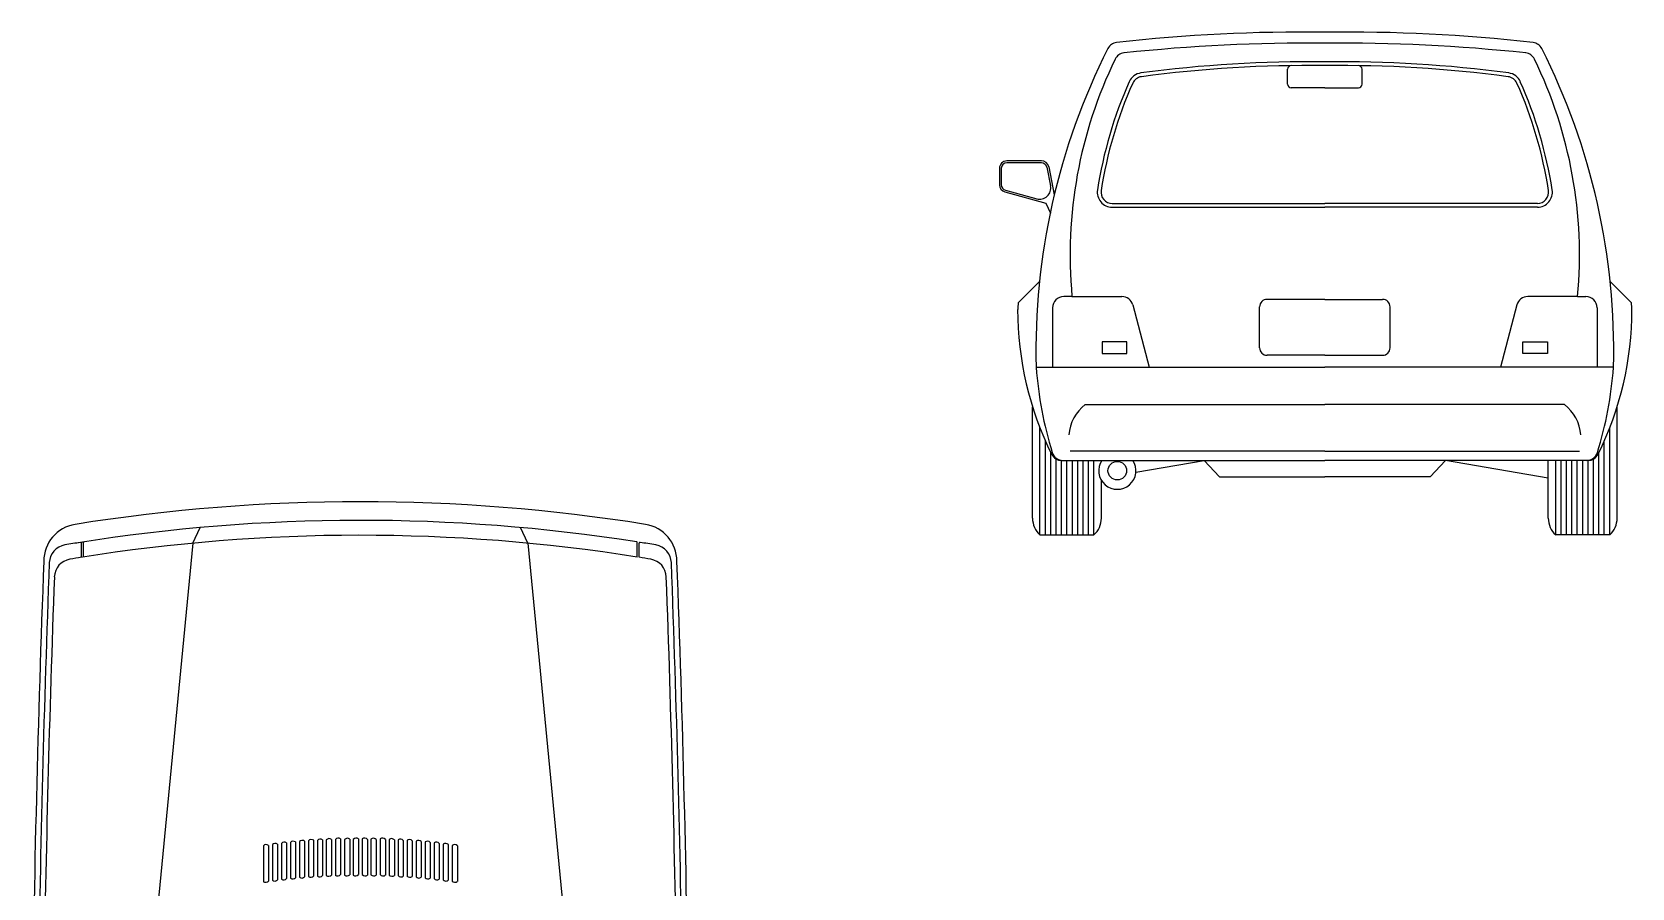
# Model space of a CAD drawing. Extents: x 81.2 to 102.2, y 189 to 198.5.
# Drawn here: x 81.356 to 85.652, y 192.054 to 194.352 of the extents above; entities that cross this region are included whole.
import ezdxf

# ---------------------------------------------------------------- set-up
doc = ezdxf.new("R2010")
doc.units = 0
doc.layers.get('0').update_dxf_attribs({"linetype": 'CONTINUOUS'})

msp = doc.modelspace()

# ---------------------------------------------------------------- linework, layer by layer
for p, q in [((84.7271, 194.2117), (84.7271, 194.2517)), ((84.9271, 194.2117), (84.9271, 194.2517)), ((84.8271, 194.2017), (84.7371, 194.2017)), ((84.8271, 194.2017), (84.9171, 194.2017)), ((84.0661, 194.0059), (83.9734, 194.0059)), ((84.0661, 194.0009), (83.9734, 194.0009)), ((83.9534, 193.9859), (83.9534, 193.9418)), ((83.9584, 193.9859), (83.9584, 193.9418)), ((84.0808, 193.9888), (84.0908, 193.9391)), ((84.0857, 193.9898), (84.1008, 193.9145)), ((83.9681, 193.9225), (84.0781, 193.8923)), ((83.9695, 193.9274), (84.0534, 193.9043)), ((84.0781, 193.8923), (84.0904, 193.8657)), ((84.2561, 193.8918), (84.8271, 193.8918)), ((84.2561, 193.8818), (84.8271, 193.8818)), ((85.398, 193.8918), (84.8271, 193.8918)), ((85.398, 193.8818), (84.8271, 193.8818)), ((84.0611, 193.6818), (84.0038, 193.6245)), ((85.593, 193.6818), (85.6504, 193.6245)), ((84.1482, 193.6418), (84.126, 193.6418)), ((84.1482, 193.6418), (84.1921, 193.6418)), ((84.1921, 193.6418), (84.2824, 193.6418)), ((84.3114, 193.6194), (84.3553, 193.4518)), ((84.6521, 193.5041), (84.6521, 193.6141)), ((84.8271, 193.6341), (84.6721, 193.6341)), ((84.8271, 193.6341), (84.9821, 193.6341)), ((85.0021, 193.5041), (85.0021, 193.6141)), ((85.3427, 193.6194), (85.2988, 193.4518)), ((85.4621, 193.6418), (85.3717, 193.6418)), ((85.5059, 193.6418), (85.4621, 193.6418)), ((85.5059, 193.6418), (85.5281, 193.6418)), ((84.096, 193.6118), (84.096, 193.4518)), ((85.5581, 193.6118), (85.5581, 193.4518)), ((84.2951, 193.5205), (84.2296, 193.5205)), ((84.2296, 193.5205), (84.2296, 193.489)), ((84.2296, 193.489), (84.2951, 193.489)), ((84.2951, 193.489), (84.2951, 193.5205)), ((85.3591, 193.489), (85.3591, 193.5205)), ((85.3591, 193.5205), (85.4245, 193.5205)), ((85.4245, 193.489), (85.3591, 193.489)), ((85.4245, 193.5205), (85.4245, 193.489)), ((84.0521, 193.4518), (84.8271, 193.4518)), ((84.8271, 193.4841), (84.6721, 193.4841)), ((84.8271, 193.4841), (84.9821, 193.4841)), ((85.6021, 193.4518), (84.8271, 193.4518)), ((84.0422, 193.0468), (84.0422, 193.3461)), ((84.1839, 193.3518), (84.8271, 193.3518)), ((85.4702, 193.3518), (84.8271, 193.3518)), ((85.6119, 193.0468), (85.6119, 193.3461)), ((84.0622, 193.0018), (84.0622, 193.2892)), ((85.5919, 193.0018), (85.5919, 193.2892)), ((84.0767, 193.0018), (84.0767, 193.2544)), ((84.8271, 193.2268), (84.1437, 193.2268)), ((84.8271, 193.2268), (85.5105, 193.2268)), ((85.5774, 193.0018), (85.5774, 193.2544)), ((84.0912, 193.0018), (84.0912, 193.2232)), ((84.1057, 193.0018), (84.1057, 193.2057)), ((84.1202, 193.0018), (84.1202, 193.2018)), ((84.1204, 193.2018), (84.8271, 193.2018)), ((84.1347, 193.0018), (84.1347, 193.2018)), ((84.1492, 193.0018), (84.1492, 193.2018)), ((84.1637, 193.0018), (84.1637, 193.2018)), ((84.1782, 193.0018), (84.1782, 193.2018)), ((84.1927, 193.0018), (84.1927, 193.2018)), ((84.2072, 193.0018), (84.2072, 193.2018)), ((84.2272, 193.2004), (84.2272, 193.2018)), ((84.3197, 193.17), (84.5033, 193.2018)), ((84.5033, 193.2018), (84.5442, 193.158)), ((85.5337, 193.2018), (84.8271, 193.2018)), ((85.1509, 193.2018), (85.1099, 193.158)), ((85.4269, 193.1539), (85.1509, 193.2018)), ((85.4269, 193.0468), (85.4269, 193.2018)), ((85.4469, 193.0018), (85.4469, 193.2018)), ((85.4614, 193.0018), (85.4614, 193.2018)), ((85.4759, 193.0018), (85.4759, 193.2018)), ((85.4904, 193.0018), (85.4904, 193.2018)), ((85.5049, 193.0018), (85.5049, 193.2018)), ((85.5194, 193.0018), (85.5194, 193.2018)), ((85.5339, 193.0018), (85.5339, 193.2018)), ((85.5484, 193.0018), (85.5484, 193.2057)), ((85.5629, 193.0018), (85.5629, 193.2232)), ((84.2272, 193.0468), (84.2272, 193.1483)), ((84.5442, 193.158), (84.8271, 193.158)), ((85.1099, 193.158), (84.8271, 193.158)), ((81.7875, 192.9796), (81.8075, 193.0216)), ((82.6875, 192.9796), (82.6675, 193.0216)), ((81.4889, 192.9417), (81.4889, 192.9798)), ((81.4939, 192.9425), (81.4939, 192.9812)), ((81.7875, 192.9796), (81.6875, 191.9384)), ((82.6875, 192.9796), (82.7875, 191.9384)), ((82.9812, 192.9425), (82.9812, 192.9812)), ((82.9862, 192.9417), (82.9862, 192.9798)), ((84.0622, 193.0018), (84.2072, 193.0018)), ((85.5919, 193.0018), (85.4469, 193.0018)), ((81.9771, 192.1672), (81.9771, 192.0714)), ((81.9911, 192.1686), (81.9911, 192.0728)), ((82.0013, 192.1707), (82.0013, 192.0749)), ((82.0153, 192.172), (82.0153, 192.0762)), ((82.0256, 192.1738), (82.0256, 192.078)), ((82.0396, 192.1751), (82.0396, 192.0794)), ((82.0498, 192.1762), (82.0498, 192.0804)), ((82.0638, 192.1776), (82.0638, 192.0818)), ((82.074, 192.1787), (82.074, 192.0828)), ((82.088, 192.18), (82.088, 192.0842)), ((82.0982, 192.1807), (82.0982, 192.0849)), ((82.1122, 192.1821), (82.1122, 192.0863)), ((82.1222, 192.182), (82.1222, 192.0861)), ((82.1362, 192.1833), (82.1362, 192.0875)), ((82.1461, 192.1832), (82.1461, 192.0874)), ((82.1601, 192.1846), (82.1601, 192.0888)), ((82.1704, 192.1845), (82.1704, 192.0886)), ((82.1844, 192.1858), (82.1844, 192.09)), ((82.195, 192.1842), (82.195, 192.0883)), ((82.209, 192.1855), (82.209, 192.0897)), ((82.2183, 192.1845), (82.2183, 192.0886)), ((82.2323, 192.1858), (82.2323, 192.09)), ((82.2427, 192.1858), (82.2427, 192.09)), ((82.2567, 192.1845), (82.2567, 192.0886)), ((82.2661, 192.1855), (82.2661, 192.0897)), ((82.2801, 192.1842), (82.2801, 192.0883)), ((82.2907, 192.1858), (82.2907, 192.09)), ((82.3047, 192.1845), (82.3047, 192.0886)), ((82.3149, 192.1846), (82.3149, 192.0888)), ((82.3289, 192.1832), (82.3289, 192.0874)), ((82.3389, 192.1833), (82.3389, 192.0875)), ((82.3529, 192.182), (82.3529, 192.0861)), ((82.3629, 192.1821), (82.3629, 192.0863)), ((82.3769, 192.1807), (82.3769, 192.0849)), ((82.3871, 192.18), (82.3871, 192.0842)), ((82.4011, 192.1787), (82.4011, 192.0828)), ((82.4113, 192.1776), (82.4113, 192.0818)), ((82.4253, 192.1762), (82.4253, 192.0804)), ((82.4355, 192.1751), (82.4355, 192.0794)), ((82.4495, 192.1738), (82.4495, 192.078)), ((82.4597, 192.172), (82.4597, 192.0762)), ((82.4737, 192.1707), (82.4737, 192.0749)), ((82.484, 192.1686), (82.484, 192.0728)), ((82.498, 192.1672), (82.498, 192.0714))]:
    msp.add_line(p, q)
msp.add_circle((84.2699, 193.1743), 0.025)
for centre, radius, start, end in [((84.7771, 189.7431), 4.6087, 89.3784, 96.34), ((84.8771, 189.7431), 4.6087, 83.66, 90.6216), ((85.8499, 193.4965), 1.7984, 153.2027, 181.4246), ((84.2714, 194.2938), 0.03, 96.34, 153.307), ((84.7771, 189.7431), 4.5787, 89.3784, 96.1335), ((84.8771, 189.7431), 4.5787, 83.8665, 90.6216), ((85.3827, 194.2938), 0.03, 26.693, 83.66), ((83.8043, 193.4965), 1.7984, 358.5754, 26.7973), ((85.3475, 193.7528), 1.2044, 154.0994, 185.2865), ((84.291, 194.2658), 0.03, 96.1335, 154.0994), ((84.784, 190.8745), 3.3974, 89.2743, 97.6236), ((84.784, 190.874), 3.3878, 89.2725, 97.6228), ((84.7371, 194.2517), 0.01, 90, 180), ((84.8701, 190.8745), 3.3974, 82.3764, 90.7257), ((84.8701, 190.874), 3.3878, 82.3772, 90.7275), ((84.9171, 194.2517), 0.01, 0, 90), ((85.3631, 194.2658), 0.03, 25.9006, 83.8665), ((84.3066, 193.7528), 1.2044, 354.7135, 25.9006), ((85.3475, 193.7528), 1.1444, 155.9912, 171.1962), ((84.3386, 194.2022), 0.04, 97.6236, 155.9912), ((84.3386, 194.2022), 0.03, 97.6228, 155.9911), ((85.3155, 194.2022), 0.03, 24.0089, 82.3772), ((85.3155, 194.2022), 0.04, 24.0088, 82.3764), ((84.3066, 193.7528), 1.1444, 8.8038, 24.0088), ((85.3475, 193.7528), 1.1344, 155.9911, 171.1962), ((84.7371, 194.2117), 0.01, 180, 270), ((84.9171, 194.2117), 0.01, 270, 0), ((84.3066, 193.7528), 1.1344, 8.8038, 24.0089), ((83.9734, 193.9859), 0.02, 90, 180), ((83.9734, 193.9859), 0.015, 90, 180), ((84.0661, 193.9859), 0.02, 11.2915, 90), ((84.0661, 193.9859), 0.015, 11.2915, 90), ((83.9734, 193.9418), 0.02, 180, 254.6167), ((83.9734, 193.9418), 0.015, 180, 254.6167), ((84.0613, 193.9332), 0.03, 254.6167, 11.2915), ((84.2561, 193.9218), 0.04, 171.1962, 270), ((84.2561, 193.9218), 0.03, 171.1962, 270), ((85.398, 193.9218), 0.04, 270, 8.8038), ((85.398, 193.9218), 0.03, 270, 8.8038), ((85.0771, 193.5268), 1.0777, 174.7999, 175.7267), ((84.126, 193.6118), 0.03, 90, 180), ((84.2824, 193.6118), 0.03, 14.6742, 90), ((84.6721, 193.6141), 0.02, 90, 180), ((84.9821, 193.6141), 0.02, 0, 90), ((85.3717, 193.6118), 0.03, 90, 165.3258), ((85.5281, 193.6118), 0.03, 0, 90), ((84.5771, 193.5268), 1.0777, 4.2733, 5.2001), ((84.8753, 193.607), 0.873, 179.9938, 206.4303), ((84.7788, 193.607), 0.873, 333.5697, 0.0062), ((84.6721, 193.5041), 0.02, 180, 270), ((84.9821, 193.5041), 0.02, 270, 0), ((85.0771, 193.5268), 1.0277, 184.1849, 197.1976), ((84.5771, 193.5268), 1.0277, 342.8024, 355.8151), ((84.2544, 193.2608), 0.1151, 127.7412, 175.0677), ((85.3998, 193.2608), 0.1151, 4.9323, 52.2588), ((84.1204, 193.2318), 0.03, 206.4303, 270), ((84.1239, 193.2318), 0.03, 197.1976, 270), ((84.2699, 193.1743), 0.05, 146.6311, 33.3689), ((85.5302, 193.2318), 0.03, 270, 342.8024), ((85.5337, 193.2318), 0.03, 270, 333.5697), ((82.2375, 188.2367), 4.8542, 80.9233, 99.0767), ((81.4875, 192.9313), 0.1, 99.0767, 180), ((81.4875, 192.9313), 0.1, 99.0767, 180), ((82.2375, 188.2367), 4.8042, 81.1155, 99.0767), ((82.9875, 192.9313), 0.1, 0, 80.9233), ((84.1029, 193.0468), 0.0606, 180, 227.925), ((84.1666, 193.0468), 0.0606, 312.075, 0), ((85.4875, 193.0468), 0.0606, 180, 227.925), ((85.5513, 193.0468), 0.0606, 312.075, 0), ((81.4524, 192.9256), 0.05, 99.5062, 177.8414), ((82.2375, 188.2367), 4.8042, 98.9932, 99.5062), ((82.2375, 188.2367), 4.7642, 81.0197, 99.0767), ((81.4869, 192.9798), 0.002, 0, 98.9932), ((81.4959, 192.9812), 0.002, 98.8845, 180), ((82.9792, 192.9812), 0.002, 0, 81.1155), ((82.9882, 192.9798), 0.002, 81.0068, 180), ((82.2375, 188.2367), 4.8042, 80.4938, 81.0068), ((83.0227, 192.9256), 0.05, 2.1586, 80.4938), ((130.5009, 191.0768), 49.1483, 177.83756, 179.32211), ((130.5009, 191.0768), 49.1333, 177.84142, 179.17472), ((81.4659, 192.8873), 0.05, 99.4202, 177.8855), ((82.2375, 188.2367), 4.7642, 99.0412, 99.4202), ((82.2375, 188.2367), 4.7642, 80.5798, 80.9588), ((83.0091, 192.8873), 0.05, 2.1145, 80.5798), ((33.9742, 191.0768), 49.1333, 0.82528, 2.15858), ((33.9742, 191.0768), 49.1483, 0.67789, 2.16244), ((130.5009, 191.0768), 49.1183, 177.8855, 179.17606), ((33.9742, 191.0768), 49.1183, 0.82394, 2.1145), ((81.9849, 192.1598), 0.0108, 54.7215, 136.1335), ((82.0091, 192.1632), 0.0108, 54.7215, 136.1335), ((82.0333, 192.1663), 0.0108, 54.7215, 136.1335), ((82.0575, 192.1688), 0.0108, 54.7215, 136.1335), ((82.0818, 192.1712), 0.0108, 54.7215, 136.1335), ((82.106, 192.1733), 0.0108, 54.7215, 136.1335), ((82.1299, 192.1745), 0.0108, 54.7215, 136.1335), ((82.1539, 192.1758), 0.0108, 54.7215, 136.1335), ((82.1782, 192.177), 0.0108, 54.7215, 136.1335), ((82.2028, 192.1767), 0.0108, 54.7215, 136.1335), ((82.2261, 192.177), 0.0108, 54.7215, 136.1335), ((82.249, 192.177), 0.0108, 43.8665, 125.2785), ((82.2723, 192.1767), 0.0108, 43.8665, 125.2785), ((82.2969, 192.177), 0.0108, 43.8665, 125.2785), ((82.3212, 192.1758), 0.0108, 43.8665, 125.2785), ((82.3451, 192.1745), 0.0108, 43.8665, 125.2785), ((82.3691, 192.1733), 0.0108, 43.8665, 125.2785), ((82.3933, 192.1712), 0.0108, 43.8665, 125.2785), ((82.4175, 192.1688), 0.0108, 43.8665, 125.2785), ((82.4417, 192.1663), 0.0108, 43.8665, 125.2785), ((82.466, 192.1632), 0.0108, 43.8665, 125.2785), ((82.4902, 192.1598), 0.0108, 43.8665, 125.2785), ((81.9833, 192.0801), 0.0107, 234.4354, 316.8656), ((82.0075, 192.0835), 0.0107, 234.4354, 316.8656), ((82.0318, 192.0867), 0.0107, 234.4354, 316.8656), ((82.056, 192.0891), 0.0107, 234.4354, 316.8656), ((82.0802, 192.0915), 0.0107, 234.4354, 316.8656), ((82.1044, 192.0936), 0.0107, 234.4354, 316.8656), ((82.1284, 192.0948), 0.0107, 234.4354, 316.8656), ((82.1523, 192.0961), 0.0107, 234.4354, 316.8656), ((82.1766, 192.0973), 0.0107, 234.4354, 316.8656), ((82.2012, 192.097), 0.0107, 234.4354, 316.8656), ((82.2245, 192.0973), 0.0107, 234.4354, 316.8656), ((82.2505, 192.0973), 0.0107, 223.1344, 305.5646), ((82.2739, 192.097), 0.0107, 223.1344, 305.5646), ((82.2984, 192.0973), 0.0107, 223.1344, 305.5646), ((82.3227, 192.0961), 0.0107, 223.1344, 305.5646), ((82.3467, 192.0948), 0.0107, 223.1344, 305.5646), ((82.3706, 192.0936), 0.0107, 223.1344, 305.5646), ((82.3949, 192.0915), 0.0107, 223.1344, 305.5646), ((82.4191, 192.0891), 0.0107, 223.1344, 305.5646), ((82.4433, 192.0867), 0.0107, 223.1344, 305.5646), ((82.4675, 192.0835), 0.0107, 223.1344, 305.5646), ((82.4917, 192.0801), 0.0107, 223.1344, 305.5646)]:
    msp.add_arc(centre, radius, start, end)

doc.saveas('drawing.dxf')
